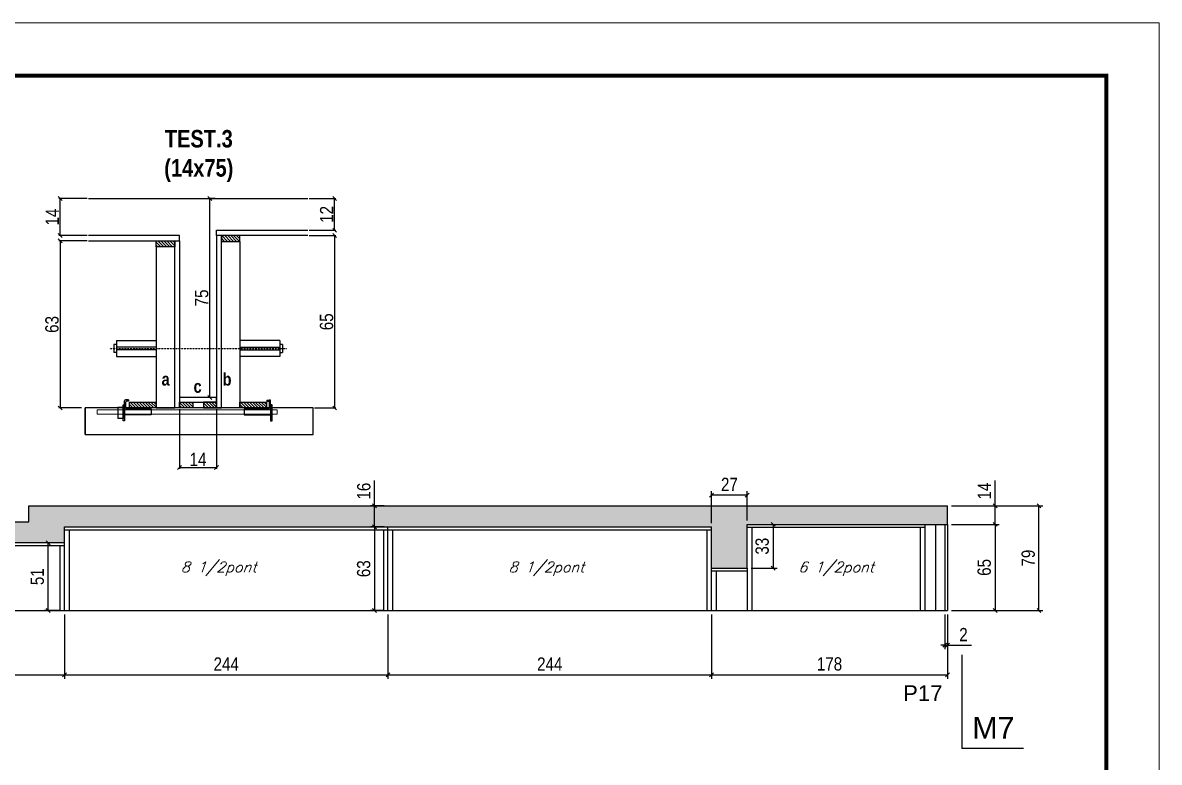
# Model space of a CAD drawing. Extents: x 3330 to 22105, y 1197 to 30204.
# Drawn here: x 7128 to 7985, y 20067 to 20625 of the extents above; entities that cross this region are included whole.
import ezdxf

# ---------------------------------------------------------------- set-up
doc = ezdxf.new("R2010")
doc.units = 0
doc.linetypes.add('DASHED', pattern=[0.75, 0.5, -0.25])
doc.linetypes.add('HIDDEN', pattern=[0.375, 0.25, -0.125])
for name, color, linetype in [('5', 5, 'Continuous'), ('barrote', 251, 'Continuous'), ('COTA', 241, 'Continuous'), ('detalhes', 4, 'Continuous'), ('NOMENCLATURA', 7, 'Continuous'), ('Painéis', 200, 'Continuous'), ('presilha', 1, 'Continuous'), ('SARR_2.2x10', 60, 'Continuous'), ('SARR_2.2x7', 40, 'Continuous'), ('SARR_3.5x7', 81, 'Continuous'), ('TENSOR', 3, 'Continuous'), ('texto', 7, 'Continuous')]:
    doc.layers.add(name, color=color, linetype=linetype)
for name, color, linetype, lineweight in [('CONCRETO', 251, 'Continuous', 25), ('Folhas', 255, 'Continuous', 9), ('SARRAFO DE PRESSAO', 251, 'DASHED', 9), ('SCO-___-LAJ', 2, 'Continuous', 0)]:
    doc.layers.add(name, color=color, linetype=linetype, lineweight=lineweight)
doc.styles.add('COTA TECNICA', font='techl___.ttf', dxfattribs={"height": 10})
doc.styles.add('COTA TECNICA 2X', font='techl___.ttf', dxfattribs={"height": 10})
doc.styles.add('Romans', font='romans.shx')
doc.styles.get("Standard").update_dxf_attribs({"font": 'arial.ttf'})
doc.styles.add('TECNICA', font='techb___.ttf', dxfattribs={"height": 10})
doc.dimstyles.new('PAINEL', dxfattribs={"dimtxt": 10, "dimasz": 3, "dimexe": 3, "dimexo": 3, "dimgap": 3, "dimtad": 1, "dimdec": 1, "dimzin": 12, "dimdsep": 46, "dimtxsty": 'COTA TECNICA', "dimblk1": 'OBLIQUE', "dimblk2": 'OBLIQUE', "dimsah": 1, "dimcen": 0.9, "dimclrd": 4, "dimclre": 4, "dimclrt": 240, "dimadec": 1, "dimazin": 3, "dimtfac": 1, "dimtdec": 1, "dimtmove": 0, "dimatfit": 3, "dimfxl": 1, "dimtolj": 1, "dimtzin": 12, "dimarcsym": 0})
doc.dimstyles.new('SECAO', dxfattribs={"dimscale": 0.333333, "dimtxt": 5, "dimasz": 9, "dimexe": 3, "dimexo": 3, "dimgap": 3, "dimtad": 1, "dimdec": 1, "dimlfac": 0.5, "dimzin": 12, "dimdsep": 46, "dimtxsty": 'COTA TECNICA 2X', "dimblk1": 'OBLIQUE', "dimblk2": 'OBLIQUE', "dimsah": 1, "dimcen": 0.9, "dimclrd": 4, "dimclre": 4, "dimclrt": 240, "dimadec": 1, "dimazin": 3, "dimtfac": 1, "dimtdec": 1, "dimtmove": 0, "dimatfit": 3, "dimfxl": 1, "dimtolj": 1, "dimtzin": 12, "dimarcsym": 0})

# ---------------------------------------------------------------- blocks, each defined once
blk = doc.blocks.new('9999999999')
at = {"layer": 'Folhas'}
blk.add_lwpolyline([(98138.98, 34190.21), (99623.98, 34190.21), (99623.98, 35240.21), (98138.98, 35240.21)], close=True, dxfattribs=at)
at = {"layer": 'Folhas', "color": 30, "const_width": 3}
blk.add_lwpolyline([(98213.98, 34230.21), (99583.98, 34230.21), (99583.98, 35200.21), (98213.98, 35200.21)], close=True, dxfattribs=at)
blk = doc.blocks.new('PRESILHA METÁLICA 1')
at = {"layer": 'presilha'}
for p, q in [((0, 13), (6, 13)), ((0, 13), (0, 0)), ((6, 15.5), (7.5, 15.5)), ((6, -2.5), (6, 15.5)), ((6, 13), (6, 0)), ((7.5, 10.6), (7.5, 19.9)), ((7.5, 15.5), (7.5, -2.5)), ((12, 21), (8.6, 21)), ((9, 11.6), (9, 18.9)), ((12, 19.5), (9.6, 19.5)), ((12, 21), (12, 19.5)), ((6, 0), (0, 0)), ((37.5, 4.1), (7.5, 4.1)), ((37.5, 11), (9.6, 11)), ((37.5, 11), (37.5, 4.1)), ((7.5, -2.5), (6, -2.5))]:
    blk.add_line(p, q, dxfattribs=at)
for centre, radius, start, end in [((8.6, 19.9), 1.14, 90, 180), ((9.6, 18.9), 0.57, 90, 180), ((9.6, 11.6), 0.57, 180, 270)]:
    blk.add_arc(centre, radius, start, end, dxfattribs=at)
blk = doc.blocks.new('PRESILHA METÁLICA 2')
at = {"layer": 'presilha'}
for p, q in [((-30.8, 13.5), (-30.8, 6.6)), ((-30.8, 13.5), (-2.8, 13.5)), ((-5.2, 23.5), (-5.2, 22)), ((-5.2, 23.5), (-1.9, 23.5)), ((-5.2, 22), (-2.8, 22)), ((-2.2, 14.1), (-2.2, 21.4)), ((0.8, 18), (-0.8, 18)), ((-0.8, 18), (-0.8, 0)), ((-0.8, 14.6), (-0.8, 22.4)), ((0.8, 0), (0.8, 18)), ((-30.8, 6.6), (-0.8, 6.6)), ((-0.8, 0), (0.8, 0))]:
    blk.add_line(p, q, dxfattribs=at)
for centre, radius, start, end in [((-2.8, 21.4), 0.57, 0, 90), ((-2.8, 14.1), 0.57, 270, 0), ((-1.9, 22.4), 1.14, 0, 90)]:
    blk.add_arc(centre, radius, start, end, dxfattribs=at)
blk = doc.blocks.new('_Oblique')
at = {"color": 0, "linetype": 'ByBlock', "lineweight": -2}
blk.add_line((-0.5, -0.5), (0.5, 0.5), dxfattribs=at)
blk = doc.blocks.new('*D2675')
at = {"layer": 'COTA', "color": 4, "lineweight": -2, "transparency": 16777216}
for p, q in [((7343.43, 20463.94), (7363.77, 20463.94)), ((7362.77, 20463.94), (7362.77, 20333.94)), ((7347.54, 20333.94), (7363.77, 20333.94))]:
    blk.add_line(p, q, dxfattribs=at)
at = {"layer": 'Defpoints', "color": 0, "transparency": 16777216}
for p in [(7342.43, 20463.94), (7346.54, 20333.94), (7362.77, 20333.94)]:
    blk.add_point(p, dxfattribs=at)
at = {"layer": 'COTA', "color": 4, "lineweight": -2, "transparency": 16777216, "xscale": 3, "yscale": 3, "zscale": 3}
for p, rotation in [((7362.77, 20463.94), 90), ((7362.77, 20333.94), 270)]:
    blk.add_blockref('_Oblique', p, dxfattribs=dict(at, rotation=rotation))
at = {"layer": 'COTA', "color": 240, "transparency": 16777216, "insert": (7356.66, 20398.94), "char_height": 10, "attachment_point": 5, "rotation": 90, "style": 'COTA TECNICA 2X'}
blk.add_mtext('\\A1;65', dxfattribs=at)
blk = doc.blocks.new('*D2676')
at = {"layer": 'COTA', "color": 4, "lineweight": -2, "transparency": 16777216}
for p, q in [((7343.43, 20491.94), (7363.77, 20491.94)), ((7362.77, 20467.94), (7362.77, 20491.94)), ((7343.43, 20467.94), (7363.77, 20467.94))]:
    blk.add_line(p, q, dxfattribs=at)
at = {"layer": 'Defpoints', "color": 0, "transparency": 16777216}
for p in [(7342.43, 20491.94), (7362.77, 20491.94), (7342.43, 20467.94)]:
    blk.add_point(p, dxfattribs=at)
at = {"layer": 'COTA', "color": 4, "lineweight": -2, "transparency": 16777216, "xscale": 3, "yscale": 3, "zscale": 3}
for p, rotation in [((7362.77, 20491.94), 90), ((7362.77, 20467.94), 270)]:
    blk.add_blockref('_Oblique', p, dxfattribs=dict(at, rotation=rotation))
at = {"layer": 'COTA', "color": 240, "transparency": 16777216, "insert": (7356.72, 20479.94), "char_height": 10, "attachment_point": 5, "rotation": 90, "style": 'COTA TECNICA 2X'}
blk.add_mtext('\\A1;12', dxfattribs=at)
blk = doc.blocks.new('*D2677')
at = {"layer": 'COTA', "color": 4, "lineweight": -2, "transparency": 16777216}
for p, q in [((7176.03, 20459.94), (7154.81, 20459.94)), ((7155.81, 20459.94), (7155.81, 20333.94)), ((7171.91, 20333.94), (7154.81, 20333.94))]:
    blk.add_line(p, q, dxfattribs=at)
at = {"layer": 'Defpoints', "color": 0, "transparency": 16777216}
for p in [(7177.03, 20459.94), (7155.81, 20333.94), (7172.91, 20333.94)]:
    blk.add_point(p, dxfattribs=at)
at = {"layer": 'COTA', "color": 4, "lineweight": -2, "transparency": 16777216, "xscale": 3, "yscale": 3, "zscale": 3}
for p, rotation in [((7155.81, 20459.94), 90), ((7155.81, 20333.94), 270)]:
    blk.add_blockref('_Oblique', p, dxfattribs=dict(at, rotation=rotation))
at = {"layer": 'COTA', "color": 240, "transparency": 16777216, "insert": (7149.59, 20396.94), "char_height": 10, "attachment_point": 5, "rotation": 90, "style": 'COTA TECNICA 2X'}
blk.add_mtext('\\A1;63', dxfattribs=at)
blk = doc.blocks.new('*D2678')
at = {"layer": 'COTA', "color": 4, "lineweight": -2, "transparency": 16777216}
for p, q in [((7272.73, 20491.94), (7267.65, 20491.94)), ((7268.65, 20341.94), (7268.65, 20491.94)), ((7272.73, 20341.94), (7267.65, 20341.94))]:
    blk.add_line(p, q, dxfattribs=at)
at = {"layer": 'Defpoints', "color": 0, "transparency": 16777216}
for p in [(7268.65, 20491.94), (7273.73, 20491.94), (7273.73, 20341.94)]:
    blk.add_point(p, dxfattribs=at)
at = {"layer": 'COTA', "color": 4, "lineweight": -2, "transparency": 16777216, "xscale": 3, "yscale": 3, "zscale": 3}
for p, rotation in [((7268.65, 20491.94), 90), ((7268.65, 20341.94), 270)]:
    blk.add_blockref('_Oblique', p, dxfattribs=dict(at, rotation=rotation))
at = {"layer": 'COTA', "color": 240, "transparency": 16777216, "insert": (7262.54, 20416.94), "char_height": 10, "attachment_point": 5, "rotation": 90, "style": 'COTA TECNICA 2X'}
blk.add_mtext('\\A1;75', dxfattribs=at)
blk = doc.blocks.new('*D2679')
at = {"layer": 'COTA', "color": 4, "lineweight": -2, "transparency": 16777216}
for p, q in [((7176.03, 20491.94), (7154.81, 20491.94)), ((7155.81, 20463.94), (7155.81, 20491.94)), ((7176.03, 20463.94), (7154.81, 20463.94))]:
    blk.add_line(p, q, dxfattribs=at)
at = {"layer": 'Defpoints', "color": 0, "transparency": 16777216}
for p in [(7155.81, 20491.94), (7177.03, 20491.94), (7177.03, 20463.94)]:
    blk.add_point(p, dxfattribs=at)
at = {"layer": 'COTA', "color": 4, "lineweight": -2, "transparency": 16777216, "xscale": 3, "yscale": 3, "zscale": 3}
for p, rotation in [((7155.81, 20491.94), 90), ((7155.81, 20463.94), 270)]:
    blk.add_blockref('_Oblique', p, dxfattribs=dict(at, rotation=rotation))
at = {"layer": 'COTA', "color": 240, "transparency": 16777216, "insert": (7149.74, 20477.94), "char_height": 10, "attachment_point": 5, "rotation": 90, "style": 'COTA TECNICA 2X'}
blk.add_mtext('\\A1;14', dxfattribs=at)
blk = doc.blocks.new('*D2680')
at = {"layer": 'COTA', "color": 4, "lineweight": -2, "transparency": 16777216}
for p, q in [((7245.73, 20332.94), (7245.73, 20288.11)), ((7273.73, 20332.94), (7273.73, 20288.11)), ((7245.73, 20289.11), (7273.73, 20289.11))]:
    blk.add_line(p, q, dxfattribs=at)
at = {"layer": 'Defpoints', "color": 0, "transparency": 16777216}
for p in [(7245.73, 20333.94), (7273.73, 20333.94), (7273.73, 20289.11)]:
    blk.add_point(p, dxfattribs=at)
at = {"layer": 'COTA', "color": 4, "lineweight": -2, "transparency": 16777216, "xscale": 3, "yscale": 3, "zscale": 3, "rotation": 180}
blk.add_blockref('_Oblique', (7245.73, 20289.11), dxfattribs=at)
at = {"layer": 'COTA', "color": 4, "lineweight": -2, "transparency": 16777216, "xscale": 3, "yscale": 3, "zscale": 3}
blk.add_blockref('_Oblique', (7273.73, 20289.11), dxfattribs=at)
at = {"layer": 'COTA', "color": 240, "transparency": 16777216, "insert": (7259.73, 20295.19), "char_height": 10, "attachment_point": 5, "style": 'COTA TECNICA 2X'}
blk.add_mtext('\\A1;14', dxfattribs=at)
blk = doc.blocks.new('*D2683')
at = {"layer": 'COTA', "color": 4, "linetype": 'ByBlock', "lineweight": -2, "transparency": 16777216}
for p, q in [((7159, 20178.19), (7159, 20129.75)), ((7403, 20178.19), (7403, 20129.75)), ((7159, 20132.75), (7403, 20132.75))]:
    blk.add_line(p, q, dxfattribs=at)
at = {"layer": 'Defpoints', "color": 0, "linetype": 'ByBlock', "transparency": 16777216}
for p in [(7159, 20181.19), (7403, 20181.19), (7403, 20132.75)]:
    blk.add_point(p, dxfattribs=at)
at = {"layer": 'COTA', "color": 4, "linetype": 'ByBlock', "lineweight": -2, "transparency": 16777216, "xscale": 3, "yscale": 3, "zscale": 3, "rotation": 180}
blk.add_blockref('_Oblique', (7159, 20132.75), dxfattribs=at)
at = {"layer": 'COTA', "color": 4, "linetype": 'ByBlock', "lineweight": -2, "transparency": 16777216, "xscale": 3, "yscale": 3, "zscale": 3}
blk.add_blockref('_Oblique', (7403, 20132.75), dxfattribs=at)
at = {"layer": 'COTA', "color": 240, "linetype": 'ByBlock', "transparency": 16777216, "insert": (7281, 20140.82), "char_height": 10, "attachment_point": 5, "style": 'COTA TECNICA'}
blk.add_mtext('\\A1;244', dxfattribs=at)
blk = doc.blocks.new('*D2684')
at = {"layer": 'COTA', "color": 4, "linetype": 'ByBlock', "lineweight": -2, "transparency": 16777216}
for p, q in [((6931, 20178.19), (6931, 20129.75)), ((7159, 20178.19), (7159, 20129.75)), ((6931, 20132.75), (7159, 20132.75))]:
    blk.add_line(p, q, dxfattribs=at)
at = {"layer": 'Defpoints', "color": 0, "linetype": 'ByBlock', "transparency": 16777216}
for p in [(6931, 20181.19), (7159, 20181.19), (7159, 20132.75)]:
    blk.add_point(p, dxfattribs=at)
at = {"layer": 'COTA', "color": 4, "linetype": 'ByBlock', "lineweight": -2, "transparency": 16777216, "xscale": 3, "yscale": 3, "zscale": 3, "rotation": 180}
blk.add_blockref('_Oblique', (6931, 20132.75), dxfattribs=at)
at = {"layer": 'COTA', "color": 4, "linetype": 'ByBlock', "lineweight": -2, "transparency": 16777216, "xscale": 3, "yscale": 3, "zscale": 3}
blk.add_blockref('_Oblique', (7159, 20132.75), dxfattribs=at)
at = {"layer": 'COTA', "color": 240, "linetype": 'ByBlock', "transparency": 16777216, "insert": (7045, 20140.84), "char_height": 10, "attachment_point": 5, "style": 'COTA TECNICA'}
blk.add_mtext('\\A1;228', dxfattribs=at)
blk = doc.blocks.new('*D2685')
at = {"layer": 'COTA', "color": 4, "linetype": 'ByBlock', "lineweight": -2, "transparency": 16777216}
for p, q in [((7403, 20178.19), (7403, 20129.75)), ((7647, 20178.19), (7647, 20129.75)), ((7403, 20132.75), (7647, 20132.75))]:
    blk.add_line(p, q, dxfattribs=at)
at = {"layer": 'Defpoints', "color": 0, "linetype": 'ByBlock', "transparency": 16777216}
for p in [(7403, 20181.19), (7647, 20181.19), (7647, 20132.75)]:
    blk.add_point(p, dxfattribs=at)
at = {"layer": 'COTA', "color": 4, "linetype": 'ByBlock', "lineweight": -2, "transparency": 16777216, "xscale": 3, "yscale": 3, "zscale": 3, "rotation": 180}
blk.add_blockref('_Oblique', (7403, 20132.75), dxfattribs=at)
at = {"layer": 'COTA', "color": 4, "linetype": 'ByBlock', "lineweight": -2, "transparency": 16777216, "xscale": 3, "yscale": 3, "zscale": 3}
blk.add_blockref('_Oblique', (7647, 20132.75), dxfattribs=at)
at = {"layer": 'COTA', "color": 240, "linetype": 'ByBlock', "transparency": 16777216, "insert": (7525, 20140.82), "char_height": 10, "attachment_point": 5, "style": 'COTA TECNICA'}
blk.add_mtext('\\A1;244', dxfattribs=at)
blk = doc.blocks.new('*D2686')
at = {"layer": 'COTA', "color": 4, "linetype": 'ByBlock', "lineweight": -2, "transparency": 16777216}
for p, q in [((7647, 20178.19), (7647, 20129.75)), ((7825, 20178.19), (7825, 20129.75)), ((7647, 20132.75), (7825, 20132.75))]:
    blk.add_line(p, q, dxfattribs=at)
at = {"layer": 'Defpoints', "color": 0, "linetype": 'ByBlock', "transparency": 16777216}
for p in [(7647, 20181.19), (7825, 20181.19), (7825, 20132.75)]:
    blk.add_point(p, dxfattribs=at)
at = {"layer": 'COTA', "color": 4, "linetype": 'ByBlock', "lineweight": -2, "transparency": 16777216, "xscale": 3, "yscale": 3, "zscale": 3, "rotation": 180}
blk.add_blockref('_Oblique', (7647, 20132.75), dxfattribs=at)
at = {"layer": 'COTA', "color": 4, "linetype": 'ByBlock', "lineweight": -2, "transparency": 16777216, "xscale": 3, "yscale": 3, "zscale": 3}
blk.add_blockref('_Oblique', (7825, 20132.75), dxfattribs=at)
at = {"layer": 'COTA', "color": 240, "linetype": 'ByBlock', "transparency": 16777216, "insert": (7736, 20140.84), "char_height": 10, "attachment_point": 5, "style": 'COTA TECNICA'}
blk.add_mtext('\\A1;178', dxfattribs=at)
blk = doc.blocks.new('*D2687')
at = {"layer": 'COTA', "color": 4, "linetype": 'ByBlock', "lineweight": -2, "transparency": 16777216}
for p, q in [((7823, 20178.19), (7823, 20152.01)), ((7825, 20178.19), (7825, 20152.01)), ((7823, 20155.01), (7820, 20155.01)), ((7823, 20155.01), (7825, 20155.01)), ((7825, 20155.01), (7843.11, 20155.01))]:
    blk.add_line(p, q, dxfattribs=at)
at = {"layer": 'Defpoints', "color": 0, "linetype": 'ByBlock', "transparency": 16777216}
for p in [(7823, 20181.19), (7825, 20181.19), (7825, 20155.01)]:
    blk.add_point(p, dxfattribs=at)
at = {"layer": 'COTA', "color": 4, "linetype": 'ByBlock', "lineweight": -2, "transparency": 16777216, "xscale": 3, "yscale": 3, "zscale": 3}
blk.add_blockref('_Oblique', (7823, 20155.01), dxfattribs=at)
at = {"layer": 'COTA', "color": 4, "linetype": 'ByBlock', "lineweight": -2, "transparency": 16777216, "xscale": 3, "yscale": 3, "zscale": 3, "rotation": 180}
blk.add_blockref('_Oblique', (7825, 20155.01), dxfattribs=at)
at = {"layer": 'COTA', "color": 240, "linetype": 'ByBlock', "transparency": 16777216, "insert": (7837.06, 20163.01), "char_height": 10, "attachment_point": 5, "style": 'COTA TECNICA'}
blk.add_mtext('\\A1;2', dxfattribs=at)
blk = doc.blocks.new('*D2688')
at = {"layer": 'COTA', "color": 4, "linetype": 'ByBlock', "lineweight": -2, "transparency": 16777216}
for p, q in [((7828, 20246.19), (7863.85, 20246.19)), ((7860.85, 20246.19), (7860.85, 20181.19)), ((7828, 20181.19), (7863.85, 20181.19))]:
    blk.add_line(p, q, dxfattribs=at)
at = {"layer": 'Defpoints', "color": 0, "linetype": 'ByBlock', "transparency": 16777216}
for p in [(7825, 20246.19), (7825, 20181.19), (7860.85, 20181.19)]:
    blk.add_point(p, dxfattribs=at)
at = {"layer": 'COTA', "color": 4, "linetype": 'ByBlock', "lineweight": -2, "transparency": 16777216, "xscale": 3, "yscale": 3, "zscale": 3}
for p, rotation in [((7860.85, 20246.19), 90), ((7860.85, 20181.19), 270)]:
    blk.add_blockref('_Oblique', p, dxfattribs=dict(at, rotation=rotation))
at = {"layer": 'COTA', "color": 240, "linetype": 'ByBlock', "transparency": 16777216, "insert": (7852.74, 20213.69), "char_height": 10, "attachment_point": 5, "rotation": 90, "style": 'COTA TECNICA'}
blk.add_mtext('\\A1;65', dxfattribs=at)
blk = doc.blocks.new('*D2689')
at = {"layer": 'COTA', "color": 4, "linetype": 'ByBlock', "lineweight": -2, "transparency": 16777216}
for p, q in [((7860.85, 20260.19), (7860.85, 20279.31)), ((7828, 20260.19), (7863.85, 20260.19)), ((7860.85, 20246.19), (7860.85, 20260.19)), ((7828, 20246.19), (7863.85, 20246.19))]:
    blk.add_line(p, q, dxfattribs=at)
at = {"layer": 'Defpoints', "color": 0, "linetype": 'ByBlock', "transparency": 16777216}
for p in [(7825, 20260.19), (7860.85, 20260.19), (7825, 20246.19)]:
    blk.add_point(p, dxfattribs=at)
at = {"layer": 'COTA', "color": 4, "linetype": 'ByBlock', "lineweight": -2, "transparency": 16777216, "xscale": 3, "yscale": 3, "zscale": 3}
for p, rotation in [((7860.85, 20260.19), 90), ((7860.85, 20246.19), 270)]:
    blk.add_blockref('_Oblique', p, dxfattribs=dict(at, rotation=rotation))
at = {"layer": 'COTA', "color": 240, "linetype": 'ByBlock', "transparency": 16777216, "insert": (7852.78, 20271.25), "char_height": 10, "attachment_point": 5, "rotation": 90, "style": 'COTA TECNICA'}
blk.add_mtext('\\A1;14', dxfattribs=at)
blk = doc.blocks.new('*D2690')
at = {"layer": 'COTA', "color": 4, "linetype": 'ByBlock', "lineweight": -2, "transparency": 16777216}
for p, q in [((7828, 20260.19), (7897.01, 20260.19)), ((7894.01, 20181.19), (7894.01, 20260.19)), ((7828, 20181.19), (7897.01, 20181.19))]:
    blk.add_line(p, q, dxfattribs=at)
at = {"layer": 'Defpoints', "color": 0, "linetype": 'ByBlock', "transparency": 16777216}
for p in [(7825, 20260.19), (7894.01, 20260.19), (7825, 20181.19)]:
    blk.add_point(p, dxfattribs=at)
at = {"layer": 'COTA', "color": 4, "linetype": 'ByBlock', "lineweight": -2, "transparency": 16777216, "xscale": 3, "yscale": 3, "zscale": 3}
for p, rotation in [((7894.01, 20260.19), 90), ((7894.01, 20181.19), 270)]:
    blk.add_blockref('_Oblique', p, dxfattribs=dict(at, rotation=rotation))
at = {"layer": 'COTA', "color": 240, "linetype": 'ByBlock', "transparency": 16777216, "insert": (7885.91, 20220.69), "char_height": 10, "attachment_point": 5, "rotation": 90, "style": 'COTA TECNICA'}
blk.add_mtext('\\A1;79', dxfattribs=at)
blk = doc.blocks.new('*D2693')
at = {"layer": 'COTA', "color": 4, "linetype": 'ByBlock', "lineweight": -2, "transparency": 16777216}
for p, q in [((7677, 20246.19), (7696.47, 20246.19)), ((7693.47, 20246.19), (7693.47, 20213.19)), ((7677, 20213.19), (7696.47, 20213.19))]:
    blk.add_line(p, q, dxfattribs=at)
at = {"layer": 'Defpoints', "color": 0, "linetype": 'ByBlock', "transparency": 16777216}
for p in [(7674, 20246.19), (7674, 20213.19), (7693.47, 20213.19)]:
    blk.add_point(p, dxfattribs=at)
at = {"layer": 'COTA', "color": 4, "linetype": 'ByBlock', "lineweight": -2, "transparency": 16777216, "xscale": 3, "yscale": 3, "zscale": 3}
for p, rotation in [((7693.47, 20246.19), 90), ((7693.47, 20213.19), 270)]:
    blk.add_blockref('_Oblique', p, dxfattribs=dict(at, rotation=rotation))
at = {"layer": 'COTA', "color": 240, "linetype": 'ByBlock', "transparency": 16777216, "insert": (7685.25, 20229.69), "char_height": 10, "attachment_point": 5, "rotation": 90, "style": 'COTA TECNICA'}
blk.add_mtext('\\A1;33', dxfattribs=at)
blk = doc.blocks.new('*D2750')
at = {"layer": 'COTA', "color": 4, "linetype": 'ByBlock', "lineweight": -2, "transparency": 16777216}
for p, q in [((7647, 20247.19), (7647, 20271.25)), ((7674, 20268.25), (7647, 20268.25)), ((7674, 20249.19), (7674, 20271.25))]:
    blk.add_line(p, q, dxfattribs=at)
at = {"layer": 'Defpoints', "color": 0, "linetype": 'ByBlock', "transparency": 16777216}
for p in [(7647, 20268.25), (7647, 20244.19), (7674, 20246.19)]:
    blk.add_point(p, dxfattribs=at)
at = {"layer": 'COTA', "color": 4, "linetype": 'ByBlock', "lineweight": -2, "transparency": 16777216, "xscale": 3, "yscale": 3, "zscale": 3, "rotation": 180}
blk.add_blockref('_Oblique', (7647, 20268.25), dxfattribs=at)
at = {"layer": 'COTA', "color": 4, "linetype": 'ByBlock', "lineweight": -2, "transparency": 16777216, "xscale": 3, "yscale": 3, "zscale": 3}
blk.add_blockref('_Oblique', (7674, 20268.25), dxfattribs=at)
at = {"layer": 'COTA', "color": 240, "linetype": 'ByBlock', "transparency": 16777216, "insert": (7660.5, 20276.32), "char_height": 10, "attachment_point": 5, "style": 'COTA TECNICA'}
blk.add_mtext('\\A1;27', dxfattribs=at)
blk = doc.blocks.new('*D2751')
at = {"layer": 'COTA', "color": 4, "linetype": 'ByBlock', "lineweight": -2, "transparency": 16777216}
for p, q in [((7400, 20244.19), (7389.91, 20244.19)), ((7392.91, 20244.19), (7392.91, 20181.19)), ((7400, 20181.19), (7389.91, 20181.19))]:
    blk.add_line(p, q, dxfattribs=at)
at = {"layer": 'Defpoints', "color": 0, "linetype": 'ByBlock', "transparency": 16777216}
for p in [(7403, 20244.19), (7392.91, 20181.19), (7403, 20181.19)]:
    blk.add_point(p, dxfattribs=at)
at = {"layer": 'COTA', "color": 4, "linetype": 'ByBlock', "lineweight": -2, "transparency": 16777216, "xscale": 3, "yscale": 3, "zscale": 3}
for p, rotation in [((7392.91, 20244.19), 90), ((7392.91, 20181.19), 270)]:
    blk.add_blockref('_Oblique', p, dxfattribs=dict(at, rotation=rotation))
at = {"layer": 'COTA', "color": 240, "linetype": 'ByBlock', "transparency": 16777216, "insert": (7384.69, 20212.69), "char_height": 10, "attachment_point": 5, "rotation": 90, "style": 'COTA TECNICA'}
blk.add_mtext('\\A1;63', dxfattribs=at)
blk = doc.blocks.new('*D2752')
at = {"layer": 'COTA', "color": 4, "linetype": 'ByBlock', "lineweight": -2, "transparency": 16777216}
for p, q in [((7392.91, 20260.19), (7392.91, 20279.21)), ((7400, 20260.19), (7389.91, 20260.19)), ((7392.91, 20244.19), (7392.91, 20260.19)), ((7400, 20244.19), (7389.91, 20244.19))]:
    blk.add_line(p, q, dxfattribs=at)
at = {"layer": 'Defpoints', "color": 0, "linetype": 'ByBlock', "transparency": 16777216}
for p in [(7392.91, 20260.19), (7403, 20260.19), (7403, 20244.19)]:
    blk.add_point(p, dxfattribs=at)
at = {"layer": 'COTA', "color": 4, "linetype": 'ByBlock', "lineweight": -2, "transparency": 16777216, "xscale": 3, "yscale": 3, "zscale": 3}
for p, rotation in [((7392.91, 20260.19), 90), ((7392.91, 20244.19), 270)]:
    blk.add_blockref('_Oblique', p, dxfattribs=dict(at, rotation=rotation))
at = {"layer": 'COTA', "color": 240, "linetype": 'ByBlock', "transparency": 16777216, "insert": (7384.81, 20271.2), "char_height": 10, "attachment_point": 5, "rotation": 90, "style": 'COTA TECNICA'}
blk.add_mtext('\\A1;16', dxfattribs=at)
blk = doc.blocks.new('*D2773')
at = {"layer": 'COTA', "color": 4, "linetype": 'ByBlock', "lineweight": -2, "transparency": 16777216}
for p, q in [((7156, 20232.19), (7143.62, 20232.19)), ((7146.62, 20181.19), (7146.62, 20232.19)), ((7156, 20181.19), (7143.62, 20181.19))]:
    blk.add_line(p, q, dxfattribs=at)
at = {"layer": 'Defpoints', "color": 0, "linetype": 'ByBlock', "transparency": 16777216}
for p in [(7146.62, 20232.19), (7159, 20232.19), (7159, 20181.19)]:
    blk.add_point(p, dxfattribs=at)
at = {"layer": 'COTA', "color": 4, "linetype": 'ByBlock', "lineweight": -2, "transparency": 16777216, "xscale": 3, "yscale": 3, "zscale": 3}
for p, rotation in [((7146.62, 20232.19), 90), ((7146.62, 20181.19), 270)]:
    blk.add_blockref('_Oblique', p, dxfattribs=dict(at, rotation=rotation))
at = {"layer": 'COTA', "color": 240, "linetype": 'ByBlock', "transparency": 16777216, "insert": (7138.51, 20206.69), "char_height": 10, "attachment_point": 5, "rotation": 90, "style": 'COTA TECNICA'}
blk.add_mtext('\\A1;51', dxfattribs=at)

msp = doc.modelspace()

# ---------------------------------------------------------------- hatches: boundary and pattern name
at = {"layer": 'COTA', "linetype": 'ByBlock'}
h = msp.add_hatch(dxfattribs=at)
h.set_pattern_fill('AR-CONC', color=256, scale=0.03)
h.set_pattern_definition([(50, (-124105.2733, -5390.046), (5.46554007, -0.47817257), [0.5715, -6.2865]), (355, (-124105.273, -5390.046), (-1.05730264, 5.73170536), [0.4572, -5.02921753]), (100.4514447, (-124104.818, -5390.0857), (4.40823741, 5.25353256), [0.48570026, -5.34270734]), (46.1842, (-124105.273, -5388.522), (8.13237123, -1.26126984), [0.85725, -9.42975]), (96.6355576, (-124104.5956, -5388.627), (7.122124, 7.42278374), [0.7285507, -8.01406824]), (351.184151, (-124105.273, -5388.522), (7.122124, 7.42278374), [0.685799, -7.54379196]), (21, (-124104.5113, -5388.903), (4.54843174, -3.06795595), [0.5715, -6.2865]), (326, (-124104.511, -5388.903), (1.85406085, 5.52563898), [0.4572, -5.0292]), (71.451445, (-124104.132, -5389.1585), (6.40249258, 2.45768307), [0.48570026, -5.34269813]), (37.5, (-124105.2733, -5390.0458), (0.092658098, 2.536651166), [0, -4.96824, 0, -5.1054, 0, -5.04825]), (7.5, (-124105.2733, -5390.0458), (2.004589875, 3.005417245), [0, -2.91084, 0, -4.85394, 0, -1.92405]), (327.5, (-124106.9725, -5390.0458), (4.067717855, -0.17186232), [0, -1.905, 0, -5.9436, 0, -7.8867]), (317.5, (-124107.7345, -5390.0458), (4.44387544, 0.76279473), [0, -2.4765, 0, -3.94716, 0, -5.6007])])
h.paths.add_polyline_path([(7674, 20246.19), (7825, 20246.19), (7825, 20260.19), (7132, 20260.19), (7132, 20248.19), (6708, 20248.19), (6708, 20234.19), (6931, 20234.19), (6931, 20214.19), (6979, 20214.19), (6979, 20232.19), (7159, 20232.19), (7159, 20244.19), (7647, 20244.19), (7647, 20213.19), (7674, 20213.19)])
at = {"layer": 'SARR_2.2x10'}
h = msp.add_hatch(dxfattribs=at)
h.set_pattern_fill('ANSI31', color=256, scale=0.5, angle=90)
h.set_pattern_definition([(135, (40401.6654, -103178.2318), (-1.122532015, -1.122532015), [])])
h.paths.add_polyline_path([(7208.13, 20338.34), (7208.13, 20333.94), (7228.13, 20333.94), (7228.13, 20338.34)])
h = msp.add_hatch(dxfattribs=at)
h.set_pattern_fill('ANSI31', color=256, scale=0.5, angle=90)
h.set_pattern_definition([(135, (40484.8654, -103178.2318), (-1.122532015, -1.122532015), [])])
h.paths.add_polyline_path([(7291.33, 20338.34), (7291.33, 20333.94), (7311.33, 20333.94), (7311.33, 20338.34)])
at = {"layer": 'SARR_2.2x7'}
h = msp.add_hatch(dxfattribs=at)
h.set_pattern_fill('ANSI31', color=256, scale=0.5, angle=90)
h.set_pattern_definition([(135, (40405.6654, -103052.6318), (-1.122532015, -1.122532015), [])])
h.paths.add_polyline_path([(7277.33, 20463.94), (7277.33, 20459.54), (7291.33, 20459.54), (7291.33, 20463.94)])
h = msp.add_hatch(dxfattribs=at)
h.set_pattern_fill('ANSI31', color=256, scale=0.5, angle=90)
h.set_pattern_definition([(135, (40395.6654, -103056.6318), (-1.122532015, -1.122532015), [])])
h.paths.add_polyline_path([(7242.13, 20459.94), (7242.13, 20455.54), (7228.13, 20455.54), (7228.13, 20459.94)])
h = msp.add_hatch(dxfattribs=at)
h.set_pattern_fill('ANSI31', color=256, scale=0.5, angle=90)
h.set_pattern_definition([(135, (40481.2654, -103178.2318), (-1.122532015, -1.122532015), [])])
h.paths.add_polyline_path([(7255.73, 20333.94), (7255.73, 20338.34), (7245.73, 20338.34), (7245.73, 20333.94)])
h = msp.add_hatch(dxfattribs=at)
h.set_pattern_fill('ANSI31', color=256, scale=0.5, angle=90)
h.set_pattern_definition([(135, (40409.2654, -103178.2318), (-1.122532015, -1.122532015), [])])
h.paths.add_polyline_path([(7263.73, 20333.94), (7263.73, 20338.34), (7273.73, 20338.34), (7273.73, 20333.94)])

# ---------------------------------------------------------------- linework, layer by layer
at = {"ltscale": 3}
for p, q in [((7196.13, 20381.79), (7196.13, 20375.79)), ((7198.13, 20381.79), (7196.13, 20381.79)), ((7198.13, 20384.79), (7198.13, 20372.79)), ((7198.13, 20384.79), (7228.13, 20384.79)), ((7228.13, 20379.79), (7198.13, 20379.79)), ((7228.13, 20377.79), (7198.13, 20377.79)), ((7321.33, 20384.79), (7291.33, 20384.79)), ((7291.33, 20379.79), (7321.33, 20379.79)), ((7291.33, 20377.79), (7321.33, 20377.79)), ((7321.33, 20384.79), (7321.33, 20372.79)), ((7323.33, 20381.79), (7321.33, 20381.79)), ((7323.33, 20381.79), (7323.33, 20375.79)), ((7198.13, 20375.79), (7196.13, 20375.79)), ((7198.13, 20372.79), (7228.13, 20372.79)), ((7321.33, 20372.79), (7291.33, 20372.79)), ((7321.33, 20375.79), (7323.33, 20375.79))]:
    msp.add_line(p, q, dxfattribs=at)
at = {"layer": 'barrote'}
msp.add_lwpolyline([(7174.67, 20313.94), (7346.59, 20313.94), (7346.59, 20333.94), (7174.67, 20333.94)], close=True, dxfattribs=at)
at = {"layer": 'CONCRETO', "linetype": 'Continuous'}
msp.add_line((7177.03, 20491.94), (7342.43, 20491.94), dxfattribs=at)
at = {"layer": 'COTA', "linetype": 'ByBlock'}
for p, q in [((7132, 20248.19), (7132, 20260.19)), ((7132, 20260.19), (7825, 20260.19)), ((7825, 20246.19), (7825, 20260.19)), ((6708, 20248.19), (7132, 20248.19)), ((7674, 20213.19), (7674, 20181.19))]:
    msp.add_line(p, q, dxfattribs=at)
at = {"layer": 'detalhes', "color": 250}
msp.add_line((7174.67, 20313.94), (7174.67, 20333.94), dxfattribs=at)
at = {"layer": 'NOMENCLATURA', "linetype": 'Continuous'}
for p in [(7835.82, 20147.78), (7882.25, 20077.23)]:
    msp.add_line(p, (7835.82, 20077.23), dxfattribs=at)
at = {"layer": 'Painéis', "linetype": 'Continuous'}
for p, q in [((7159, 20181.19), (7159, 20244.19)), ((7159, 20244.19), (7647, 20244.19)), ((7403, 20181.19), (7403, 20244.19)), ((7647, 20181.19), (7647, 20244.19)), ((7674, 20246.19), (7825, 20246.19)), ((7674, 20213.19), (7674, 20246.19)), ((7823, 20246.19), (7823, 20181.19)), ((7825, 20246.19), (7825, 20181.19)), ((7159, 20232.19), (6979, 20232.19)), ((7647, 20213.19), (7674, 20213.19)), ((6931, 20181.19), (7825, 20181.19))]:
    msp.add_line(p, q, dxfattribs=at)
at = {"layer": 'Painéis', "linetype": 'Continuous', "elevation": 0}
for points in [[(7177.03, 20459.94), (7245.73, 20459.94), (7245.73, 20463.94), (7177.03, 20463.94)], [(7342.43, 20463.94), (7273.73, 20463.94), (7273.73, 20467.94), (7342.43, 20467.94)]]:
    msp.add_lwpolyline(points, dxfattribs=at)
at = {"layer": 'Painéis', "linetype": 'Continuous'}
for points in [[(7277.33, 20333.94), (7277.33, 20463.94), (7273.73, 20463.94), (7273.73, 20333.94)], [(7242.13, 20333.94), (7242.13, 20459.94), (7245.73, 20459.94), (7245.73, 20333.94)], [(7273.73, 20341.94), (7245.73, 20341.94), (7245.73, 20338.34), (7273.73, 20338.34)]]:
    msp.add_lwpolyline(points, close=True, dxfattribs=at)
at = {"layer": 'SARR_2.2x10'}
for points in [[(7208.13, 20338.34), (7228.13, 20338.34), (7228.13, 20333.94), (7208.13, 20333.94)], [(7291.33, 20338.34), (7311.33, 20338.34), (7311.33, 20333.94), (7291.33, 20333.94)]]:
    msp.add_lwpolyline(points, close=True, dxfattribs=at)
at = {"layer": 'SARR_2.2x7', "linetype": 'Continuous'}
for p, q in [((7159, 20241.99), (7403, 20241.99)), ((7403, 20241.99), (7647, 20241.99)), ((7674, 20243.99), (7808, 20243.99)), ((7816, 20246.19), (7816, 20181.19)), ((7159, 20229.99), (6979, 20229.99)), ((7674, 20210.99), (7647, 20210.99))]:
    msp.add_line(p, q, dxfattribs=at)
at = {"layer": 'SARR_2.2x7', "elevation": 0}
for points in [[(7291.33, 20463.94), (7277.33, 20463.94), (7277.33, 20459.54), (7291.33, 20459.54)], [(7228.13, 20459.94), (7242.13, 20459.94), (7242.13, 20455.54), (7228.13, 20455.54)]]:
    msp.add_lwpolyline(points, close=True, dxfattribs=at)
at = {"layer": 'SARR_2.2x7'}
for points in [[(7245.73, 20338.34), (7255.73, 20338.34), (7255.73, 20333.94), (7245.73, 20333.94)], [(7273.73, 20338.34), (7263.73, 20338.34), (7263.73, 20333.94), (7273.73, 20333.94)]]:
    msp.add_lwpolyline(points, close=True, dxfattribs=at)
at = {"layer": 'SARR_3.5x7'}
for p, q in [((7162.5, 20241.99), (7162.5, 20181.19)), ((7399.5, 20241.99), (7399.5, 20181.19)), ((7406.5, 20241.99), (7406.5, 20181.19)), ((7643.5, 20241.99), (7643.5, 20181.19)), ((7677.5, 20243.99), (7677.5, 20181.19)), ((7804.5, 20243.99), (7804.5, 20181.19)), ((7808, 20246.19), (7808, 20181.19)), ((7155.5, 20229.99), (7155.5, 20181.19)), ((7650.5, 20210.99), (7650.5, 20181.19))]:
    msp.add_line(p, q, dxfattribs=at)
for points in [[(7242.13, 20455.54), (7228.13, 20455.54), (7228.13, 20333.94), (7242.13, 20333.94)], [(7277.33, 20459.54), (7291.33, 20459.54), (7291.33, 20333.94), (7277.33, 20333.94)]]:
    msp.add_lwpolyline(points, close=True, dxfattribs=at)
at = {"layer": 'SCO-___-LAJ', "color": 1}
msp.add_lwpolyline([(7183.67, 20332.6), (7319.44, 20332.6), (7319.44, 20329.4), (7183.67, 20329.4)], close=True, dxfattribs=at)
at = {"layer": 'TENSOR', "linetype": 'HIDDEN', "ltscale": 0.5}
msp.add_line((7193.13, 20378.79), (7326.63, 20378.79), dxfattribs=at)

# ---------------------------------------------------------------- block references
at = {"layer": 'presilha', "xscale": 0.6666666666666666, "yscale": 0.6666666666666666, "zscale": 0.6666666666666666}
for name, p in [('PRESILHA METÁLICA 1', (7199.26, 20325.97)), ('PRESILHA METÁLICA 2', (7315.01, 20324.3))]:
    msp.add_blockref(name, p, dxfattribs=at)
at = {"layer": 'SARRAFO DE PRESSAO', "color": 6, "linetype": 'ByBlock'}
msp.add_blockref('9999999999', (-91639.25, -14615.68), dxfattribs=at)

# ---------------------------------------------------------------- texts
at = {"layer": '5', "linetype": 'Continuous'}
msp.add_text('P17', height=12, rotation=359.99996, dxfattribs=at).set_placement((7791.47, 20112.85))
at = {"layer": 'detalhes', "style": 'TECNICA'}
for s, p in [('b', (7278.23, 20350.82)), ('a', (7232.25, 20350.83)), ('c', (7256.35, 20345.41))]:
    msp.add_text(s, height=9.6, dxfattribs=at).set_placement(p)
at = {"layer": 'NOMENCLATURA', "linetype": 'Continuous'}
msp.add_text('M7', height=16.5, dxfattribs=at).set_placement((7843.59, 20084.43))
at = {"layer": 'NOMENCLATURA', "insert": (7260.29, 20543.63), "char_height": 13.2, "attachment_point": 2, "style": 'TECNICA'}
msp.add_mtext_dynamic_manual_height_columns('TEST.3\\P(14x75)', width=300.2766, gutter_width=1, heights=[0], dxfattribs=at)
at = {"layer": 'texto', "color": 2, "char_height": 8, "attachment_point": 5, "style": 'Romans'}
for s, insert in [('{\\Q19;\\C256;8 1/2pont}', (7275.25, 20212.69)), ('{\\Q19;\\C256;8 1/2pont}', (7522.5, 20212.69)), ('{\\Q19;\\C256;6 1/2pont}', (7741, 20212.69))]:
    msp.add_mtext(s, dxfattribs=dict(at, insert=insert))

# ---------------------------------------------------------------- dimensions: what is measured, and where the dimension line sits
at = {"layer": 'COTA'}
for base, p1, p2, picture, middle in [((7155.81, 20491.94), (7177.03, 20463.94), (7177.03, 20491.94), '*D2679', (7149.74, 20477.94)), ((7268.65, 20491.94), (7273.73, 20341.94), (7273.73, 20491.94), '*D2678', (7262.54, 20416.94)), ((7362.77, 20491.94), (7342.43, 20467.94), (7342.43, 20491.94), '*D2676', (7356.72, 20479.94)), ((7362.77, 20333.94, 0), (7342.43, 20463.94), (7346.54, 20333.94, 0), '*D2675', (7356.66, 20398.94, 0)), ((7155.81, 20333.94, 0), (7177.03, 20459.94), (7172.91, 20333.94, 0), '*D2677', (7149.59, 20396.94, 0))]:
    dim = msp.add_linear_dim(base=base, p1=p1, p2=p2, angle=90, dimstyle='SECAO', dxfattribs=at)
    dim.commit()
    dim.dimension.update_dxf_attribs({"geometry": picture, "text_midpoint": middle})
dim = msp.add_linear_dim(base=(7273.73, 20289.11), p1=(7245.73, 20333.94), p2=(7273.73, 20333.94), dimstyle='SECAO', dxfattribs=at)
dim.commit()
dim.dimension.update_dxf_attribs({"geometry": '*D2680', "text_midpoint": (7259.73, 20295.19)})
at = {"layer": 'COTA', "linetype": 'ByBlock'}
for base, p1, p2, picture, middle in [((7647, 20268.25), (7674, 20246.19), (7647, 20244.19), '*D2750', (7660.5, 20276.32)), ((7159, 20132.75), (6931, 20181.19), (7159, 20181.19), '*D2684', (7045, 20140.84)), ((7403, 20132.75), (7159, 20181.19), (7403, 20181.19), '*D2683', (7281, 20140.82)), ((7647, 20132.75), (7403, 20181.19), (7647, 20181.19), '*D2685', (7525, 20140.82)), ((7825, 20155.01), (7823, 20181.19), (7825, 20181.19), '*D2687', (7837.06, 20163.01))]:
    dim = msp.add_linear_dim(base=base, p1=p1, p2=p2, dimstyle='PAINEL', dxfattribs=at)
    dim.commit()
    dim.dimension.update_dxf_attribs({"geometry": picture, "text_midpoint": middle})
for base, p1, p2, picture, middle in [((7392.91, 20260.19), (7403, 20244.19), (7403, 20260.19), '*D2752', (7384.81, 20271.2)), ((7860.85, 20260.19), (7825, 20246.19), (7825, 20260.19), '*D2689', (7852.78, 20271.25)), ((7894.01, 20260.19), (7825, 20181.19), (7825, 20260.19), '*D2690', (7885.91, 20220.69)), ((7693.47, 20213.19), (7674, 20246.19), (7674, 20213.19), '*D2693', (7685.25, 20229.69)), ((7860.85, 20181.19), (7825, 20246.19), (7825, 20181.19), '*D2688', (7852.74, 20213.69)), ((7392.91, 20181.19), (7403, 20244.19), (7403, 20181.19), '*D2751', (7384.69, 20212.69)), ((7146.62, 20232.19), (7159, 20181.19), (7159, 20232.19), '*D2773', (7138.51, 20206.69))]:
    dim = msp.add_linear_dim(base=base, p1=p1, p2=p2, angle=90, dimstyle='PAINEL', dxfattribs=at)
    dim.commit()
    dim.dimension.update_dxf_attribs({"geometry": picture, "text_midpoint": middle})
dim = msp.add_linear_dim(base=(7825, 20132.75), p1=(7647, 20181.19), p2=(7825, 20181.19), dimstyle='PAINEL', override={"dimtmove": 1}, dxfattribs=at)
dim.commit()
dim.dimension.update_dxf_attribs({"geometry": '*D2686', "text_midpoint": (7736, 20140.84)})

doc.saveas('drawing.dxf')
